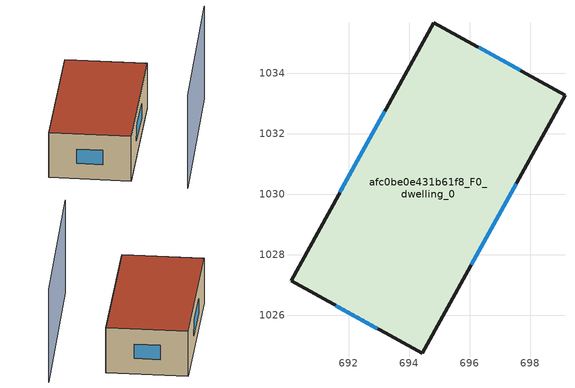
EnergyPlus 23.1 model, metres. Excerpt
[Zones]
afc0be0e431b61f8_F0_dwelling_0
 floor ground (EU_floor_Construction): 699.15,1033.27 694.43,1024.74 690.1,1027.13 694.82,1035.67 z0
 wall outside (EU_wall_Construction): 699.15,1033.27 694.82,1035.67 690.1,1027.13 694.43,1024.74 699.15,1033.27 z0:3
 window (EU_Window_Construction): 697.67,1034.09 696.3,1034.85 / 696.05,1027.66 697.54,1030.35 / 691.58,1026.31 692.95,1025.56 / 693.2,1032.75 691.71,1030.05 z1.03:1.97
 roof outside (EU_roof_Construction): 694.43,1024.74 699.15,1033.27 694.82,1035.67 690.1,1027.13 z3
shading: 697.19,1022.55 702.8,1033.07 z0:6.2
[Building]
EU S2 Campaign: North Axis=0; Terrain=City; Solar Distribution=FullExterior
[Site:Location]
Cape.Town.Intl.AP: Latitude=-33.965; Longitude=18.602; Time Zone=2; Elevation=46
[SizingPeriod:WeatherFileDays]
AnnualSizingPeriod: Begin Month=1; Begin Day of Month=1; End Month=12; End Day of Month=31; Day of Week for Start Day=Monday; Use Weather File Daylight Saving Period=No; Use Weather File Rain and Snow Indicators=No
[MATERIAL]
EU_InternalMass_Material: Roughness=MediumRough; Thickness=0.1; Conductivity=1; Density=1800; Specific Heat=900; Thermal Absorptance=0.9; Solar Absorptance=0.7; Visible Absorptance=0.7
[MATERIAL:NOMASS] Roughness=MediumRough; Thermal Absorptance=0.9; Solar Absorptance=0.7; Visible Absorptance=0.7
Name | Thermal Resistance
EU_wall_NoMass | 0.493876
EU_roof_NoMass | 0.449382
EU_floor_NoMass | 1.25
[WINDOWMATERIAL:SIMPLEGLAZINGSYSTEM]
EU_Window_SimpleGlazing: UFactor=4.4; Solar Heat Gain Coefficient=0.85; Visible Transmittance=0.85
[CONSTRUCTION]
EU_wall_Construction: EU_wall_NoMass
EU_roof_Construction: EU_roof_NoMass
EU_floor_Construction: EU_floor_NoMass
EU_Window_Construction: EU_Window_SimpleGlazing
EU_InternalMass_Construction: EU_InternalMass_Material
[ZONE]
afc0be0e431b61f8_F0_dwelling_0: Type=1; Multiplier=1; Ceiling Height=autocalculate; Volume=144.854; Floor Area=autocalculate; Part of Total Floor Area=Yes
[INTERNALMASS]
afc0be0e431b61f8_F0_dwelling_0_EU_InternalMass: Construction=EU_InternalMass_Construction; Zone or ZoneList=afc0be0e431b61f8_F0_dwelling_0; Surface Area=48.2845
[OTHEREQUIPMENT]
EU_Step8_InternalGain_afc0be0e431b61f8_F0_dwelling_0_f000: Fuel Type=Electricity; Zone or ZoneList or Space or SpaceList=afc0be0e431b61f8_F0_dwelling_0; Schedule=EU_Step8_GainSchedule_afc0be0e431b61f8_F0_dwelling_0_f000; Design Level Calculation Method=Watts/Area; Power per Zone Floor Area=1; Fraction Latent=0; Fraction Radiant=0; Fraction Lost=0; Carbon Dioxide Generation Rate=0; EndUse Subcategory=EU_Step8_InternalGains
[ZONEVENTILATION:DESIGNFLOWRATE]
EU_ConstantAir_afc0be0e431b61f8_F0_dwelling_0: Zone or ZoneList or Space or SpaceList=afc0be0e431b61f8_F0_dwelling_0; Schedule=EU_AlwaysOn; Design Flow Rate Calculation Method=AirChanges/Hour; Air Changes per Hour=0.64; Ventilation Type=Natural; Fan Pressure Rise=0; Fan Total Efficiency=1; Constant Term Coefficient=1; Temperature Term Coefficient=0; Velocity Term Coefficient=0; Velocity Squared Term Coefficient=0; Minimum Indoor Temperature=-100; Maximum Indoor Temperature=100; Delta Temperature=-100; Minimum Outdoor Temperature=-100; Maximum Outdoor Temperature=100; Maximum Wind Speed=40
[HVACTEMPLATE:THERMOSTAT]
EU_HeatOnly_afc0be0e431b61f8_F0_dwelling_0: Constant Heating Setpoint=20; Constant Cooling Setpoint=50
[HVACTEMPLATE:ZONE:IDEALLOADSAIRSYSTEM]
afc0be0e431b61f8_F0_dwelling_0: Template Thermostat=EU_HeatOnly_afc0be0e431b61f8_F0_dwelling_0; System Availability Schedule=EU_AlwaysOn; Maximum Heating Supply Air Temperature=50; Minimum Cooling Supply Air Temperature=13; Maximum Heating Supply Air Humidity Ratio=0.0156; Minimum Cooling Supply Air Humidity Ratio=0.0077; Heating Limit=NoLimit; Cooling Limit=NoLimit; Heating Availability Schedule=EU_AlwaysOn; Cooling Availability Schedule=EU_CoolingOff; Dehumidification Control Type=ConstantSensibleHeatRatio; Cooling Sensible Heat Ratio=0.7; Dehumidification Setpoint=60; Humidification Control Type=None; Humidification Setpoint=30; Outdoor Air Method=None; Outdoor Air Flow Rate per Person=0.00944; Outdoor Air Flow Rate per Zone Floor Area=0; Outdoor Air Flow Rate per Zone=0; Demand Controlled Ventilation Type=None; Outdoor Air Economizer Type=NoEconomizer; Heat Recovery Type=None; Sensible Heat Recovery Effectiveness=0.7; Latent Heat Recovery Effectiveness=0.65
[SIZING:ZONE]
afc0be0e431b61f8_F0_dwelling_0: Zone Cooling Design Supply Air Temperature Input Method=SupplyAirTemperature; Zone Cooling Design Supply Air Temperature=13; Zone Heating Design Supply Air Temperature Input Method=SupplyAirTemperature; Zone Heating Design Supply Air Temperature=50; Zone Cooling Design Supply Air Humidity Ratio=0.008; Zone Heating Design Supply Air Humidity Ratio=0.008; Cooling Design Air Flow Method=DesignDay; Cooling Design Air Flow Rate=0; Cooling Minimum Air Flow per Zone Floor Area=0.000762; Cooling Minimum Air Flow=0; Cooling Minimum Air Flow Fraction=0.2; Heating Design Air Flow Method=DesignDay; Heating Design Air Flow Rate=0; Heating Maximum Air Flow per Zone Floor Area=0.002032; Heating Maximum Air Flow=0.141576; Heating Maximum Air Flow Fraction=0.3; Account for Dedicated Outdoor Air System=No; Dedicated Outdoor Air System Control Strategy=NeutralSupplyAir; Dedicated Outdoor Air Low Setpoint Temperature for Design=autosize; Dedicated Outdoor Air High Setpoint Temperature for Design=autosize; Zone Load Sizing Method=Sensible Load Only No Latent Load; Zone Latent Cooling Design Supply Air Humidity Ratio Input Method=HumidityRatioDifference; Zone Cooling Design Supply Air Humidity Ratio Difference=0.005; Zone Latent Heating Design Supply Air Humidity Ratio Input Method=HumidityRatioDifference; Zone Humidification Design Supply Air Humidity Ratio Difference=0.005
[SCHEDULE:CONSTANT]
Name | Hourly Value
EU_AlwaysOn | 1
EU_CoolingOff | 0
[SCHEDULE:FILE]
EU_Step8_GainSchedule_afc0be0e431b61f8_F0_dwelling_0_f000: File=../../schedules/afc0be0e431b61f8/afc0be0e431b61f8_F0_dwelling_0_f000_gain.csv; Column Number=1; Rows to Skip at Top=0; Number of Hours of Data=8760; Column Separator=Comma; Interpolate to Timestep=No; Minutes per Item=60; Adjust Schedule for Daylight Savings=Yes
